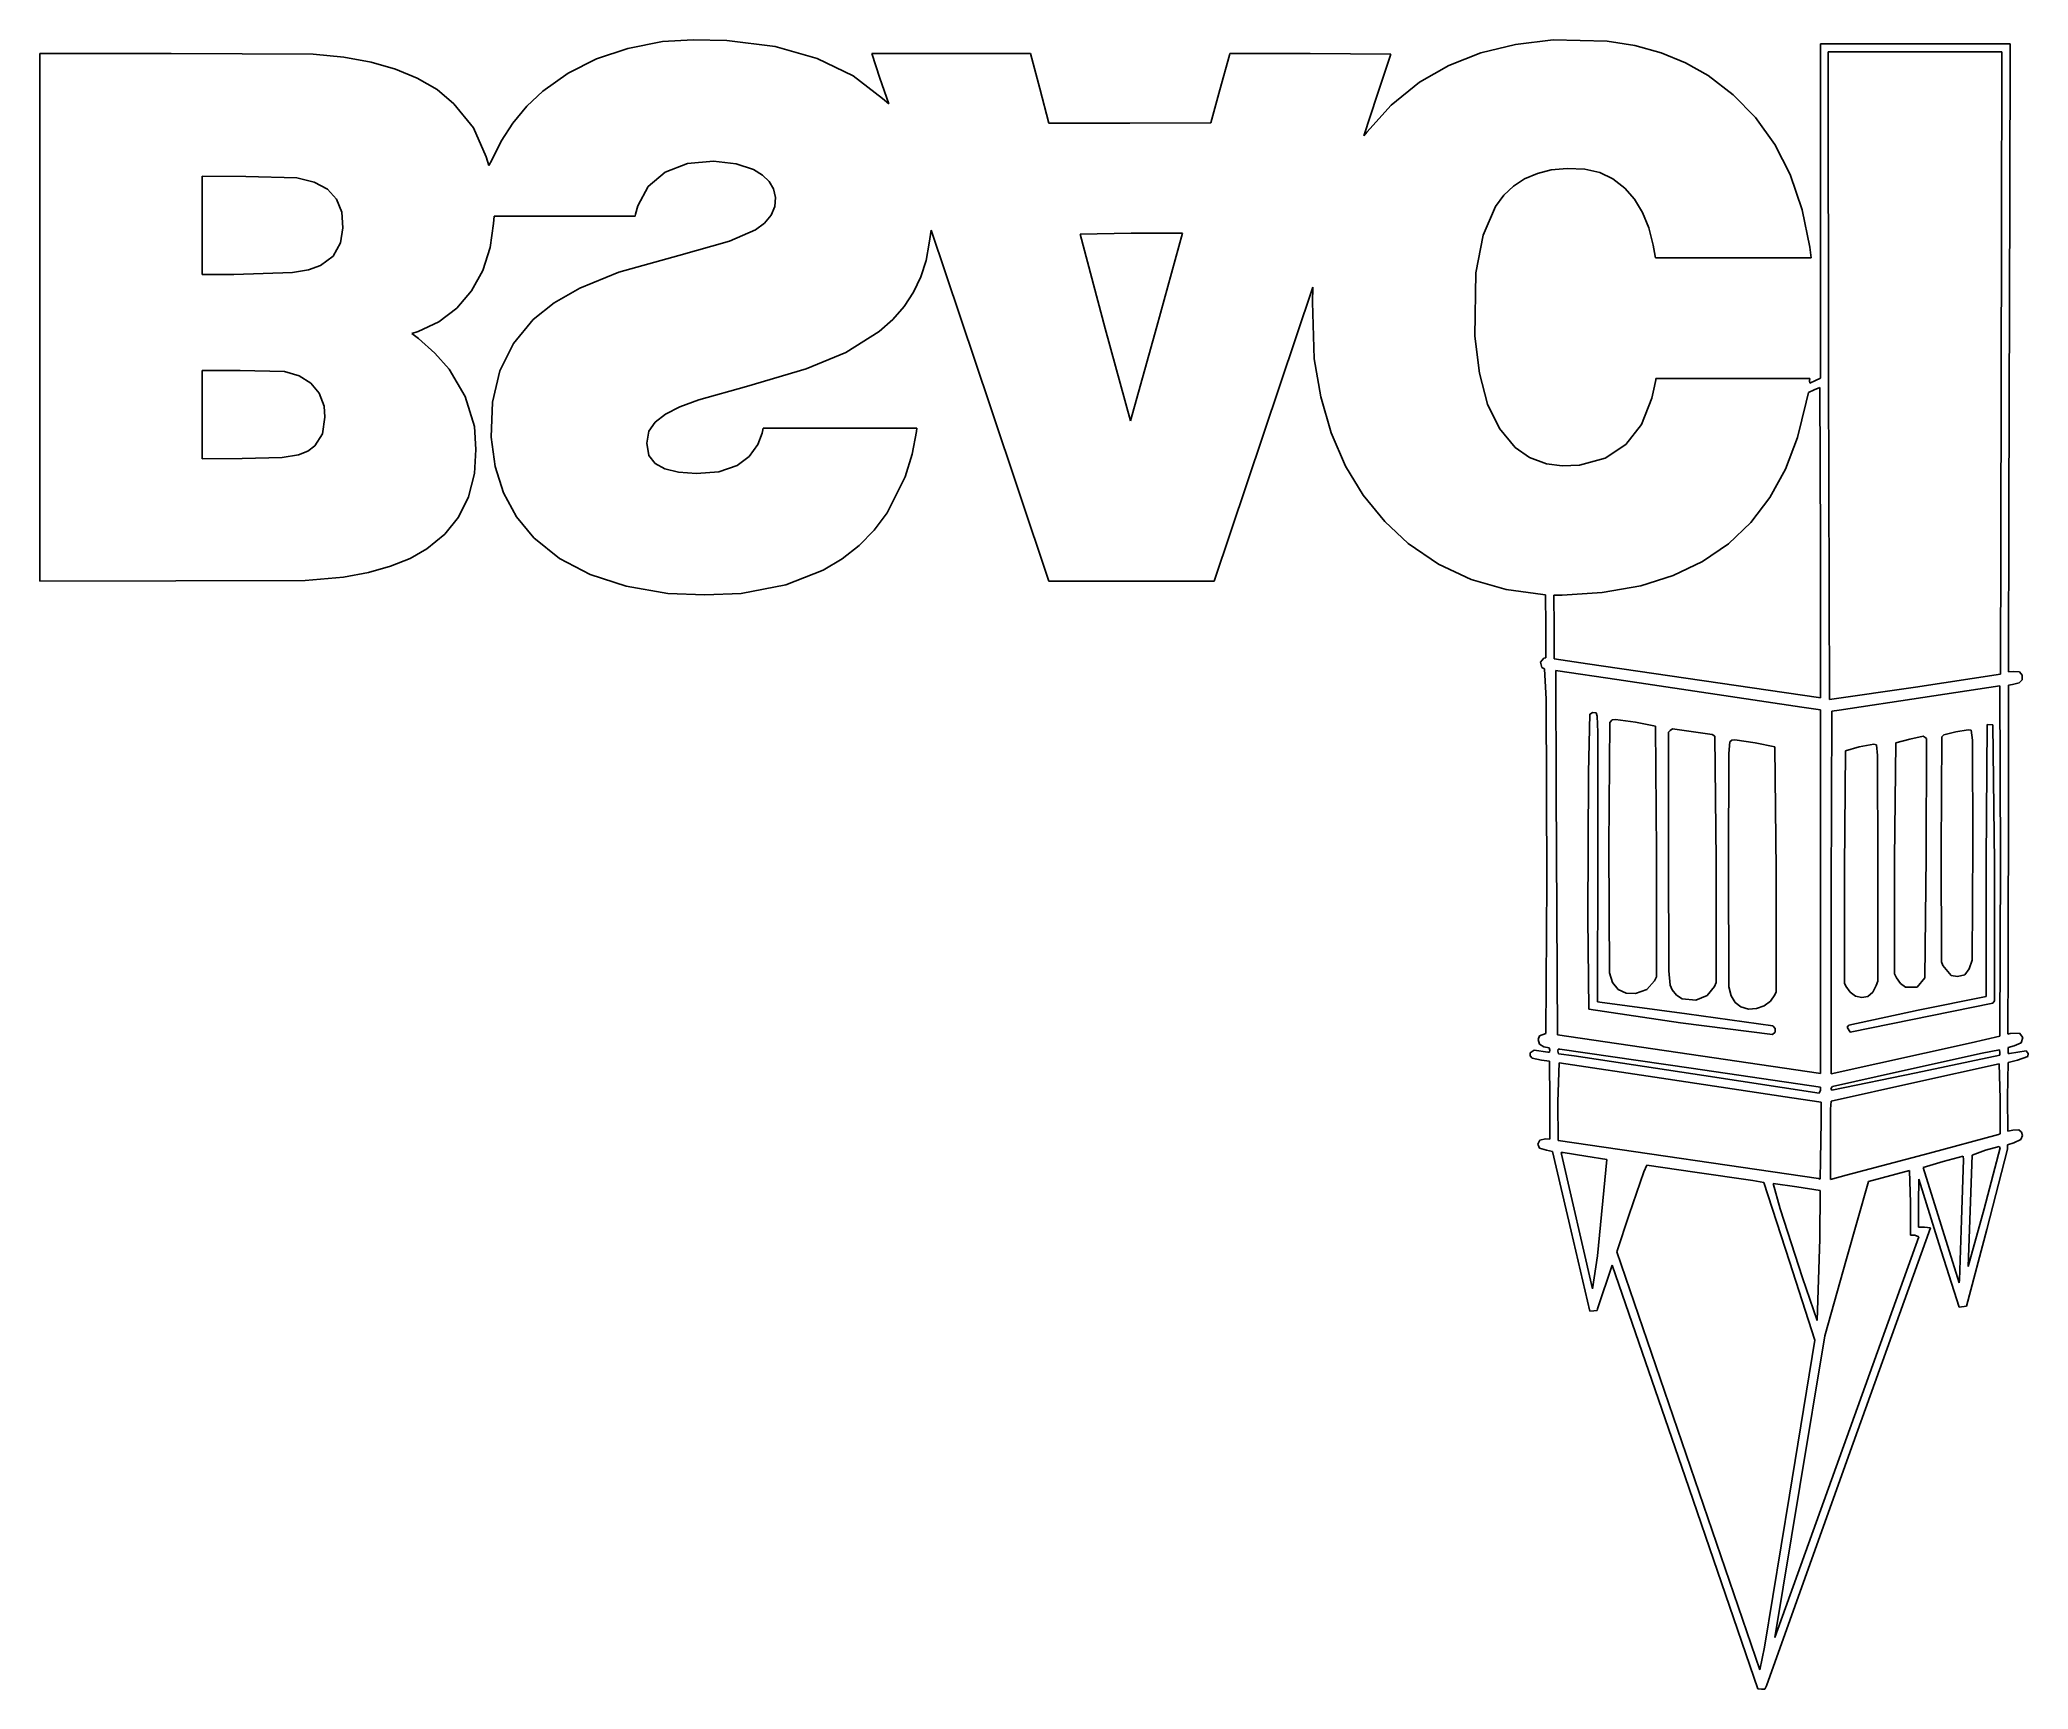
# Model space of a CAD drawing. Extents: x 41 to 179, y 161 to 276.
import ezdxf

# ---------------------------------------------------------------- set-up
doc = ezdxf.new("R2010")
doc.units = 0

msp = doc.modelspace()

# ---------------------------------------------------------------- linework, layer by layer
at = {"layer": 'Layer 1'}
for p, q in [((81.932631, 275.524668), (79.754716, 274.797927)), ((84.341673, 275.99535), (81.932631, 275.524668)), ((86.478052, 276.11595), (84.341673, 275.99535)), ((88.818963, 276.08595), (86.478052, 276.11595)), ((92.165083, 275.647509), (88.818963, 276.08595)), ((95.090709, 274.822897), (92.165083, 275.647509)), ((141.23684, 275.209567), (139.009353, 274.330299)), ((143.659709, 275.80804), (141.23684, 275.209567)), ((146.282, 276.127), (143.659709, 275.80804)), ((146.28248, 276.12706), (146.282, 276.127)), ((150.03266, 276.04036), (146.28248, 276.12706)), ((151.962304, 275.716929), (150.03266, 276.04036)), ((153.772619, 275.210628), (151.962304, 275.716929)), ((155.464679, 274.52109), (153.772619, 275.210628)), ((171.44705, 275.85157), (164.85308, 275.85157)), ((164.85308, 275.85157), (164.85308, 264.22197)), ((165.41314, 252.77999), (165.39734, 275.29839)), ((165.39734, 275.29839), (171.43781, 275.29839)), ((171.43781, 275.29839), (177.47829, 275.29839)), ((178.04102, 275.85157), (171.44705, 275.85157)), ((177.47829, 275.29839), (177.457, 262.9556)), ((178.01602, 265.23747), (178.04102, 275.85157)), ((50.173141, 275.16005), (41.033421, 275.16005)), ((41.033421, 275.16005), (41.033421, 256.81135)), ((60.049641, 275.11345), (50.173141, 275.16005)), ((62.168527, 274.90601), (60.049641, 275.11345)), ((64.067807, 274.563416), (62.168527, 274.90601)), ((65.767154, 274.08116), (64.067807, 274.563416)), ((67.286241, 273.45473), (65.767154, 274.08116)), ((77.786098, 273.80608), (76.004953, 272.54008)), ((79.754716, 274.797927), (77.786098, 273.80608)), ((97.586362, 273.615669), (95.090709, 274.822897)), ((104.40895, 275.16008), (98.89075, 275.16008)), ((98.89075, 275.16008), (99.461222, 273.46598)), ((109.92715, 275.16008), (104.40895, 275.16008)), ((110.56903, 272.73975), (109.92715, 275.16008)), ((123.75503, 275.05635), (123.09298, 272.64773)), ((123.78113, 275.16007), (123.75503, 275.05635)), ((129.38116, 275.16007), (123.78113, 275.16007)), ((134.98119, 275.11987), (129.38116, 275.16007)), ((134.03984, 272.2735), (134.98119, 275.11987)), ((139.009353, 274.330299), (136.97321, 273.16895)), ((157.03956, 273.64795), (155.464679, 274.52109)), ((68.661154, 272.665967), (67.286241, 273.45473)), ((69.838041, 271.68063), (68.661154, 272.665967)), ((76.004953, 272.54008), (74.909322, 271.506222)), ((99.642563, 272.02938), (97.586362, 273.615669)), ((99.461222, 273.46598), (100.065375, 271.67968)), ((111.21092, 270.31943), (110.56903, 272.73975)), ((123.09298, 272.64773), (122.45702, 270.34283)), ((136.97321, 273.16895), (135.007699, 271.58027)), ((158.788057, 272.302939), (157.03956, 273.64795)), ((71.191122, 269.993299), (69.838041, 271.68063)), ((74.909322, 271.506222), (73.933409, 270.333712)), ((100.065375, 271.67968), (99.642563, 272.02938)), ((133.11141, 269.45437), (134.03984, 272.2735)), ((135.007699, 271.58027), (133.3237, 269.70773)), ((160.34826, 270.72356), (158.788057, 272.302939)), ((72.079611, 267.9918), (71.191122, 269.993299)), ((73.933409, 270.333712), (73.110363, 269.067486)), ((116.83397, 270.33113), (111.21092, 270.31943)), ((122.45702, 270.34283), (116.83397, 270.33113)), ((133.3237, 269.70773), (133.11141, 269.45437)), ((161.676924, 268.850056), (160.34826, 270.72356)), ((73.110363, 269.067486), (72.473333, 267.75248)), ((162.74911, 266.76023), (161.676924, 268.850056)), ((72.270995, 267.37104), (72.079611, 267.9918)), ((72.473333, 267.75248), (72.270995, 267.37104)), ((83.347951, 265.910026), (84.528489, 266.909668)), ((84.528489, 266.909668), (86.073187, 267.515601)), ((86.073187, 267.515601), (87.892096, 267.67483)), ((87.892096, 267.67483), (89.454336, 267.499133)), ((89.454336, 267.499133), (90.657716, 267.09572)), ((90.657716, 267.09572), (91.293627, 266.717129)), ((145.1712, 266.83539), (146.13098, 267.078445)), ((146.13098, 267.078445), (147.24541, 267.17273)), ((147.24541, 267.17273), (148.469996, 267.126238)), ((148.469996, 267.126238), (149.517342, 266.89398)), ((149.517342, 266.89398), (150.432242, 266.46076)), ((52.32795, 263.22462), (52.32795, 266.63984)), ((52.32795, 266.63984), (55.35889, 266.61914)), ((55.35889, 266.61914), (58.90301, 266.52304)), ((58.903, 266.52308), (60.123479, 266.226497)), ((58.90301, 266.52304), (58.903, 266.52308)), ((60.123479, 266.226497), (61.043889, 265.734494)), ((61.043889, 265.734494), (61.676335, 265.037806)), ((82.621526, 264.56967), (83.347951, 265.910026)), ((91.293627, 266.717129), (91.751722, 266.278576)), ((91.751722, 266.278576), (92.044776, 265.763848)), ((92.044776, 265.763848), (92.185566, 265.15673)), ((142.836582, 265.315287), (143.510455, 265.954266)), ((143.510455, 265.954266), (144.287572, 266.459205)), ((144.287572, 266.459205), (145.1712, 266.83539)), ((150.432242, 266.46076), (151.25949, 265.81138)), ((151.25949, 265.81138), (151.936547, 265.030903)), ((163.584971, 264.291454), (162.74911, 266.76023)), ((61.676335, 265.037806), (62.03292, 264.12717)), ((62.03292, 264.12717), (62.096667, 263.04101)), ((82.453867, 263.99275), (82.621526, 264.56967)), ((92.141306, 264.528071), (91.886919, 263.926336)), ((92.185566, 265.15673), (92.141306, 264.528071)), ((141.401767, 262.541238), (142.262687, 264.536981)), ((142.262687, 264.536981), (142.836582, 265.315287)), ((151.936547, 265.030903), (152.490405, 264.10279)), ((152.490405, 264.10279), (152.917836, 263.033617)), ((164.11322, 261.69952), (163.584971, 264.291454)), ((164.85308, 264.22197), (164.85308, 252.59237)), ((177.96602, 243.39047), (178.01602, 265.23747)), ((52.32795, 259.80941), (52.32795, 263.22462)), ((62.096667, 263.04101), (61.94521, 261.99181)), ((72.351138, 261.673513), (72.594787, 263.34276)), ((72.594787, 263.34276), (72.624667, 263.86598)), ((72.624667, 263.86598), (77.526197, 263.86598)), ((77.526197, 263.86598), (82.427727, 263.86598)), ((82.427727, 263.86598), (82.453867, 263.99275)), ((90.813096, 262.91057), (89.002194, 262.109056)), ((91.438738, 263.378258), (90.813096, 262.91057)), ((91.886919, 263.926336), (91.438738, 263.378258)), ((102.88033, 261.97614), (103.00835, 262.89128)), ((103.00835, 262.89128), (107.11687, 250.67058)), ((152.917836, 263.033617), (153.21561, 261.82996)), ((177.457, 262.9556), (177.4079, 241.3008)), ((61.94521, 261.99181), (61.432375, 261.07206)), ((71.837992, 260.07925), (72.351138, 261.673513)), ((89.002194, 262.109056), (85.471946, 261.12281)), ((102.664235, 260.765722), (102.88033, 261.97614)), ((113.37402, 262.60985), (116.92279, 262.66745)), ((115.11806, 256.04225), (113.37402, 262.60985)), ((116.92279, 262.66745), (120.4916, 262.66745)), ((120.4916, 262.66745), (118.7019, 256.17918)), ((140.90156, 259.92474), (141.401767, 262.541238)), ((153.21561, 261.82996), (153.35643, 261.06567)), ((164.18962, 261.13482), (164.11322, 261.69952)), ((59.719997, 260.122182), (58.597469, 259.932172)), ((60.55644, 260.43119), (59.719997, 260.122182)), ((61.432375, 261.07206), (60.55644, 260.43119)), ((71.05667, 258.65264), (71.837992, 260.07925)), ((85.471946, 261.12281), (81.309841, 259.950558)), ((102.303053, 259.629616), (102.664235, 260.765722)), ((153.35643, 261.06567), (153.37653, 260.96195)), ((153.37653, 260.96195), (158.79623, 260.96195)), ((158.79623, 260.96195), (164.21592, 260.96195)), ((164.21592, 260.96195), (164.18962, 261.13482)), ((54.52913, 259.80964), (52.32795, 259.80941)), ((58.597469, 259.932172), (54.52913, 259.80964)), ((70.030432, 257.453501), (71.05667, 258.65264)), ((78.580296, 258.84066), (76.79295, 257.826106)), ((81.309841, 259.950558), (78.580296, 258.84066)), ((101.796821, 258.567871), (102.303053, 259.629616)), ((126.12796, 248.69916), (129.57021, 258.92046)), ((129.57021, 258.92046), (129.53181, 257.87317)), ((140.83106, 255.49934), (140.90156, 259.92474)), ((68.786154, 256.507227), (70.030432, 257.453501)), ((76.79295, 257.826106), (75.352966, 256.66567)), ((100.34936, 256.667665), (101.145578, 257.580538)), ((101.145578, 257.580538), (101.796821, 258.567871)), ((129.53181, 257.87317), (129.65991, 253.93206)), ((41.033421, 256.81135), (41.033421, 238.46265)), ((66.908048, 255.68786), (67.350712, 255.83921)), ((67.350712, 255.83921), (68.786154, 256.507227)), ((75.352966, 256.66567), (73.97239, 255.009227)), ((97.09124, 254.37631), (99.408206, 255.829303)), ((99.408206, 255.829303), (100.34936, 256.667665)), ((116.87713, 249.61158), (115.11806, 256.04225)), ((118.7019, 256.17918), (116.87713, 249.61158)), ((67.373761, 255.34213), (66.908048, 255.68786)), ((68.494915, 254.337591), (67.373761, 255.34213)), ((73.97239, 255.009227), (73.024187, 253.0904)), ((141.144694, 252.925874), (140.83106, 255.49934)), ((52.327061, 250.0536), (52.327061, 253.12446)), ((52.327061, 253.12446), (54.969571, 253.12446)), ((54.969571, 253.12446), (58.046611, 253.04996)), ((58.0466, 253.05), (59.075371, 252.749462)), ((58.046611, 253.04996), (58.0466, 253.05)), ((69.506501, 253.20511), (68.494915, 254.337591)), ((70.614596, 251.301059), (69.506501, 253.20511)), ((73.024187, 253.0904), (72.509547, 250.912516)), ((90.17391, 252.01864), (94.33126, 253.22971)), ((94.33126, 253.22971), (97.09124, 254.37631)), ((129.65991, 253.93206), (130.10871, 251.286054)), ((59.075371, 252.749462), (59.886111, 252.242736)), ((59.886111, 252.242736), (60.468335, 251.538935)), ((86.85485, 251.08888), (90.17391, 252.01864)), ((141.711786, 250.788935), (141.144694, 252.925874)), ((153.32886, 252.04203), (153.14248, 251.19549)), ((153.40106, 252.46843), (153.32886, 252.04203)), ((153.42256, 252.57215), (153.40106, 252.46843)), ((158.77115, 252.57215), (153.42256, 252.57215)), ((164.11972, 252.57215), (158.77115, 252.57215)), ((164.02242, 251.59418), (164.42089, 251.78405)), ((164.08942, 252.41081), (164.11972, 252.57215)), ((164.10962, 252.24947), (164.08942, 252.41081)), ((164.50658, 252.42092), (164.10962, 252.24947)), ((164.42089, 251.78405), (164.81734, 251.94037)), ((164.85308, 252.59237), (164.50658, 252.42092)), ((164.81734, 251.94037), (164.85194, 241.13277)), ((165.49124, 230.23769), (165.41314, 252.77999)), ((60.468335, 251.538935), (60.81156, 250.64717)), ((60.81156, 250.64717), (60.85836, 249.87804)), ((71.257031, 249.22987), (70.614596, 251.301059)), ((72.509547, 250.912516), (72.429656, 248.4789)), ((84.545132, 250.086849), (85.541381, 250.602138)), ((85.541381, 250.602138), (86.85485, 251.08888)), ((107.11687, 250.67058), (111.21214, 238.46618)), ((130.10871, 251.286054), (130.841331, 248.779273)), ((142.537, 249.075618), (141.711786, 250.788935)), ((153.14248, 251.19549), (152.420869, 249.372437)), ((163.272696, 248.462715), (163.86438, 250.91193)), ((163.86438, 250.91193), (164.02242, 251.59418)), ((52.327061, 246.98274), (52.327061, 250.0536)), ((60.85836, 249.87804), (60.693515, 248.703976)), ((71.348809, 247.618701), (71.257031, 249.22987)), ((83.236155, 248.0549), (83.38938, 248.89797)), ((83.38938, 248.89797), (83.837375, 249.524847)), ((83.837375, 249.524847), (84.545132, 250.086849)), ((91.345126, 249.11479), (91.263646, 248.75753)), ((96.687436, 249.11479), (91.345126, 249.11479)), ((102.029746, 249.11479), (96.687436, 249.11479)), ((101.998946, 248.87278), (102.029746, 249.11479)), ((143.625, 247.77302), (142.537, 249.075618)), ((152.420869, 249.372437), (151.323447, 247.9713)), ((60.169871, 247.87159), (59.680844, 247.498735)), ((60.693515, 248.703976), (60.169871, 247.87159)), ((71.258531, 245.96302), (71.348809, 247.618701)), ((72.429656, 248.4789), (72.700704, 246.44759)), ((83.38642, 247.21747), (83.236155, 248.0549)), ((90.972011, 247.96234), (90.364168, 247.13071)), ((91.263646, 248.75753), (90.972011, 247.96234)), ((101.687755, 247.306893), (101.998946, 248.87278)), ((122.69606, 238.46756), (126.12796, 248.69916)), ((130.841331, 248.779273), (131.834632, 246.47621)), ((144.618522, 247.071418), (143.625, 247.77302)), ((151.323447, 247.9713), (149.876447, 247.016368)), ((162.432336, 246.249474), (163.272696, 248.462715)), ((55.104461, 247.00724), (52.327061, 246.98274)), ((57.896261, 247.06422), (55.104461, 247.00724)), ((59.031671, 247.24984), (57.896261, 247.06422)), ((59.680844, 247.498735), (59.031671, 247.24984)), ((72.700704, 246.44759), (73.285369, 244.606236)), ((83.820679, 246.661083), (83.38642, 247.21747)), ((84.504315, 246.27091), (83.820679, 246.661083)), ((85.455776, 246.040059), (84.504315, 246.27091)), ((89.52854, 246.52167), (88.260369, 246.081575)), ((90.364168, 247.13071), (89.52854, 246.52167)), ((101.214046, 245.71861), (101.687755, 247.306893)), ((131.834632, 246.47621), (133.06547, 244.44136)), ((145.81465, 246.61763), (144.618522, 247.071418)), ((146.892271, 246.499743), (145.81465, 246.61763)), ((148.1061, 246.53193), (146.892271, 246.499743)), ((149.876447, 247.016368), (148.1061, 246.53193)), ((161.346848, 244.27615), (162.432336, 246.249474)), ((70.838255, 244.330983), (71.258531, 245.96302)), ((86.69351, 245.96164), (85.455776, 246.040059)), ((88.260369, 246.081575), (86.69351, 245.96164)), ((99.959046, 243.21425), (101.214046, 245.71861)), ((70.158399, 242.928656), (70.838255, 244.330983)), ((73.285369, 244.606236), (74.184558, 242.952707)), ((133.06547, 244.44136), (134.573982, 242.613186)), ((160.01978, 242.546684), (161.346848, 244.27615)), ((177.94102, 232.15747), (177.96602, 243.39047)), ((69.203806, 241.731944), (70.158399, 242.928656)), ((74.184558, 242.952707), (75.399176, 241.48487)), ((98.011699, 240.953544), (99.059822, 242.022008)), ((99.059822, 242.022008), (99.959046, 243.21425)), ((134.573982, 242.613186), (136.19429, 241.08379)), ((158.454681, 241.065017), (160.01978, 242.546684)), ((66.782896, 240.047823), (67.959321, 240.71675)), ((67.959321, 240.71675), (69.203806, 241.731944)), ((75.399176, 241.48487), (77.173016, 240.043003)), ((96.826554, 240.019507), (98.011699, 240.953544)), ((136.19429, 241.08379), (138.297275, 239.65957)), ((156.655099, 239.835091), (158.454681, 241.065017)), ((164.85194, 241.13277), (164.852, 241.133)), ((164.852, 241.133), (164.852, 230.3451)), ((177.4079, 241.3008), (177.3801, 231.98877)), ((63.888753, 239.066624), (65.430156, 239.499176)), ((65.430156, 239.499176), (66.782896, 240.047823)), ((77.173016, 240.043003), (79.30559, 238.91975)), ((92.921017, 238.207458), (95.516266, 239.23055)), ((95.516266, 239.23055), (96.826554, 240.019507)), ((138.297275, 239.65957), (140.570412, 238.588734)), ((154.624582, 238.860849), (156.655099, 239.835091)), ((41.033421, 238.46265), (50.495041, 238.47885)), ((50.495041, 238.47885), (59.485305, 238.522179)), ((59.485305, 238.522179), (62.146341, 238.74598)), ((62.146341, 238.74598), (63.888753, 239.066624)), ((79.30559, 238.91975), (81.812996, 238.108399)), ((81.812996, 238.108399), (84.711336, 237.60224)), ((89.800656, 237.6027), (92.921017, 238.207458)), ((111.21214, 238.46618), (116.9541, 238.46687)), ((116.9541, 238.46687), (122.69606, 238.46756)), ((140.570412, 238.588734), (142.997086, 237.877581)), ((142.997086, 237.877581), (145.56068, 237.53241)), ((149.68345, 237.67064), (152.36668, 238.14623)), ((152.36668, 238.14623), (154.624582, 238.860849)), ((84.711336, 237.60224), (87.27342, 237.516535)), ((87.27342, 237.516535), (89.800656, 237.6027)), ((145.56068, 237.53241), (145.74507, 237.52121)), ((145.74507, 237.52121), (145.75707, 235.32588)), ((146.33163, 235.27592), (146.31963, 237.49763)), ((146.31963, 237.49763), (146.90782, 237.49763)), ((146.90782, 237.49763), (149.68345, 237.67064)), ((145.75707, 235.32588), (145.76907, 233.13055)), ((146.34363, 233.05422), (146.33163, 235.27592)), ((145.63232, 233.10325), (145.383624, 232.829993)), ((145.383624, 232.829993), (145.48268, 232.46072)), ((145.48268, 232.46072), (145.65903, 232.36232)), ((145.76907, 233.13055), (145.63232, 233.10325)), ((145.65903, 232.36232), (145.78521, 230.24789)), ((148.64853, 232.71903), (146.34363, 233.05422)), ((164.72523, 230.3707), (148.64853, 232.71903)), ((146.48581, 223.86698), (146.46651, 232.24812)), ((146.46651, 232.24812), (146.58948, 232.22352)), ((146.58948, 232.22352), (150.69991, 231.61877)), ((150.6999, 231.61878), (163.5728, 229.70187)), ((150.69991, 231.61877), (150.6999, 231.61878)), ((171.4668, 231.10128), (165.49124, 230.23769)), ((177.3801, 231.98877), (171.4668, 231.10128)), ((171.97401, 230.37409), (177.34049, 231.17794)), ((177.34049, 231.17794), (177.37659, 219.00614)), ((178.28048, 232.18317), (177.94102, 232.15747)), ((177.94494, 224.04574), (177.94496, 231.22223)), ((177.94496, 231.22223), (178.21002, 231.27363)), ((178.21002, 231.27363), (178.68372, 231.404568)), ((178.702635, 232.157271), (178.28048, 232.18317)), ((178.68372, 231.404568), (178.88055, 231.60638)), ((178.89595, 231.93599), (178.702635, 232.157271)), ((178.88055, 231.60638), (178.89595, 231.93599)), ((145.78521, 230.24789), (145.83021, 217.57129)), ((163.5728, 229.70187), (164.85202, 229.50663)), ((164.852, 230.3451), (164.72523, 230.3707)), ((166.16072, 229.49748), (171.97401, 230.37409)), ((148.81323, 229.21684), (148.71773, 225.16786)), ((148.81332, 229.2168), (148.81323, 229.21684)), ((149.02418, 229.335163), (148.81332, 229.2168)), ((149.25253, 229.303), (149.02418, 229.335163)), ((149.342668, 229.085448), (149.25253, 229.303)), ((149.385824, 227.954238), (149.342668, 229.085448)), ((150.20594, 228.64592), (150.14764, 220.00346)), ((150.37537, 228.81589), (150.20594, 228.64592)), ((150.60492, 228.84941), (150.37534, 228.81591)), ((150.37534, 228.81591), (150.37537, 228.81589)), ((152.00551, 228.64897), (150.60492, 228.84941)), ((153.37693, 228.39025), (152.00551, 228.64897)), ((153.46573, 219.62246), (153.37693, 228.39025)), ((154.56258, 228.18585), (154.40869, 228.0727)), ((157.32766, 227.79192), (154.56258, 228.18585)), ((164.85202, 229.50663), (164.85202, 216.86193)), ((165.61449, 216.81458), (165.64869, 229.42048)), ((165.64869, 229.42048), (166.16072, 229.49748)), ((176.4429, 228.48919), (176.3708, 219.00452)), ((176.44265, 228.48917), (176.4429, 228.48919)), ((176.85479, 228.46847), (176.44265, 228.48917)), ((176.96166, 218.8902), (176.85479, 228.46847)), ((149.37838, 219.1381), (149.385824, 227.954238)), ((154.4087, 228.0727), (154.29555, 227.95955)), ((154.29555, 227.95955), (154.29555, 219.36987)), ((154.40869, 228.0727), (154.4087, 228.0727)), ((157.52358, 227.6776), (157.32766, 227.79192)), ((157.61458, 219.06997), (157.52358, 227.6776)), ((158.557773, 227.294129), (158.4893, 226.475435)), ((158.69632, 227.40255), (158.557773, 227.294129)), ((158.69637, 227.40257), (158.69632, 227.40255)), ((158.90541, 227.41907), (158.69637, 227.40257)), ((160.31067, 227.21586), (158.90541, 227.41907)), ((161.69361, 226.93937), (160.31067, 227.21586)), ((161.78651, 218.37722), (161.69361, 226.93937)), ((167.55062, 226.94143), (166.59358, 226.66357)), ((168.57325, 227.12114), (167.55055, 226.94144)), ((167.55055, 226.94144), (167.55062, 226.94143)), ((168.751053, 227.087974), (168.57325, 227.12114)), ((168.835234, 226.330313), (168.751053, 227.087974)), ((170.09562, 227.22952), (170.01502, 219.15502)), ((171.0752, 227.48558), (170.09562, 227.22952)), ((172.00358, 227.67368), (171.0752, 227.48511)), ((171.0752, 227.48511), (171.0752, 227.48558)), ((172.13146, 227.59768), (172.00358, 227.67368)), ((172.22986, 227.51698), (172.13146, 227.59768)), ((172.21726, 219.31153), (172.22986, 227.51698)), ((173.29308, 227.64479), (173.25268, 219.74992)), ((173.444635, 227.7884), (173.29308, 227.64479)), ((174.27689, 227.9807), (173.444635, 227.7884)), ((174.27695, 227.98069), (174.27689, 227.9807)), ((175.1408, 228.13468), (174.27695, 227.98069)), ((175.333536, 228.111706), (175.1408, 228.13468)), ((175.425415, 227.401766), (175.333536, 228.111706)), ((175.45422, 220.16606), (175.425415, 227.401766)), ((158.4893, 226.475435), (158.45418, 218.90155)), ((166.59358, 226.66357), (166.52248, 218.53411)), ((168.85166, 218.77729), (168.835234, 226.330313)), ((148.71773, 225.16786), (148.68803, 215.02096)), ((177.91424, 211.91794), (177.94494, 224.04574)), ((146.56391, 206.90648), (146.48581, 223.86698)), ((150.14764, 220.00346), (150.18904, 211.22179)), ((175.40682, 212.09764), (175.45422, 220.16606)), ((149.34788, 209.2077), (149.37838, 219.1381)), ((153.46573, 210.93506), (153.46573, 219.62246)), ((154.29555, 219.36987), (154.322401, 211.36362)), ((157.61454, 210.55337), (157.61458, 219.06997)), ((158.45418, 218.90155), (158.48688, 210.24902)), ((166.52248, 218.53411), (166.53448, 210.50727)), ((168.83936, 210.64557), (168.85166, 218.77729)), ((170.01502, 219.15502), (170.01505, 211.15264)), ((172.11244, 210.88216), (172.21726, 219.31153)), ((173.25268, 219.74992), (173.26488, 211.9824)), ((176.3708, 219.00452), (176.3881, 209.58531)), ((176.95966, 209.27406), (176.96166, 218.8902)), ((177.37672, 219.00622), (177.33332, 206.81592)), ((177.37659, 219.00614), (177.37672, 219.00622)), ((145.83021, 217.57129), (145.76501, 207.00539)), ((161.78651, 209.90799), (161.78651, 218.37722)), ((164.85202, 216.86193), (164.85202, 204.21723)), ((165.59639, 204.19308), (165.61449, 216.81458)), ((148.68803, 215.02096), (148.74573, 208.69549)), ((173.26488, 211.9824), (173.36779, 211.72835)), ((173.36779, 211.72835), (173.95307, 211.04781)), ((175.210504, 211.491826), (175.40682, 212.09764)), ((177.88354, 206.96663), (177.91424, 211.91794)), ((150.18904, 211.22179), (150.408933, 210.542088)), ((150.408933, 210.542088), (150.798767, 210.065739)), ((152.791435, 210.074328), (153.32056, 210.66269)), ((153.32056, 210.66269), (153.46573, 210.93506)), ((154.322401, 211.36362), (154.397648, 210.373127)), ((154.397648, 210.373127), (154.55116, 210.03864)), ((156.977876, 209.647096), (157.48, 210.26897)), ((157.48, 210.26897), (157.61454, 210.55337)), ((158.48688, 210.24902), (158.64343, 209.628601)), ((166.53448, 210.50727), (166.63298, 210.29418)), ((166.63298, 210.29418), (166.921814, 209.875134)), ((168.489559, 209.873596), (168.73289, 210.3315)), ((168.73289, 210.3315), (168.83936, 210.64557)), ((170.01505, 211.15264), (170.1477, 210.87605)), ((170.1477, 210.87605), (170.418181, 210.475534)), ((170.418181, 210.475534), (170.76259, 210.23302)), ((170.76259, 210.23302), (171.57997, 210.22902)), ((171.57997, 210.22902), (172.11244, 210.88216)), ((173.95307, 211.04781), (174.39745, 210.97021)), ((174.39745, 210.97021), (174.8892, 211.09314)), ((174.8892, 211.09314), (175.210504, 211.491826)), ((149.52838, 209.1794), (149.34788, 209.2077)), ((155.56331, 208.36365), (149.52838, 209.1794)), ((150.798767, 210.065739), (151.337879, 209.809047)), ((151.337879, 209.809047), (152.0056, 209.78832)), ((152.0056, 209.78832), (152.791435, 210.074328)), ((154.55116, 210.03864), (154.853138, 209.668613)), ((154.853138, 209.668613), (155.243419, 209.4205)), ((155.243419, 209.4205), (156.20375, 209.3267)), ((156.20375, 209.3267), (156.977876, 209.647096)), ((158.64343, 209.628601), (158.927146, 209.159688)), ((158.927146, 209.159688), (159.331846, 208.849275)), ((159.331846, 208.849275), (159.85135, 208.70436)), ((160.417251, 208.733528), (160.941781, 208.923798)), ((160.941781, 208.923798), (161.379771, 209.250893)), ((161.379771, 209.250893), (161.68605, 209.69054)), ((161.68605, 209.69054), (161.78651, 209.90799)), ((166.91512, 207.09958), (176.8397, 209.1025)), ((166.921814, 209.875134), (167.28972, 209.59609)), ((167.28972, 209.59609), (167.741863, 209.506041)), ((167.741863, 209.506041), (168.15136, 209.57509)), ((168.15136, 209.57509), (168.489559, 209.873596)), ((176.3881, 209.58531), (171.6457, 208.62382)), ((176.8397, 209.1025), (176.95966, 209.27406)), ((148.74573, 208.69549), (155.12545, 207.7364)), ((155.12545, 207.7364), (161.53291, 206.92164)), ((161.54059, 207.52804), (155.56331, 208.36365)), ((159.85135, 208.70436), (160.417251, 208.733528)), ((161.720234, 207.346509), (161.54059, 207.52804)), ((166.82381, 207.59207), (166.71627, 207.43341)), ((166.71627, 207.43341), (166.91512, 207.09958)), ((171.6457, 208.62382), (166.82381, 207.59207)), ((145.31453, 206.82895), (145.22903, 206.57755)), ((145.22903, 206.57755), (145.319936, 206.256393)), ((145.76501, 207.00539), (145.31453, 206.82895)), ((145.319936, 206.256393), (145.62109, 206.0809)), ((145.62109, 206.0809), (145.997537, 206.001086)), ((158.26001, 205.18504), (146.56391, 206.90648)), ((161.53291, 206.92164), (161.70994, 207.08898)), ((161.70994, 207.08898), (161.720234, 207.346509)), ((175.33802, 206.35746), (165.59639, 204.19308)), ((177.33332, 206.81592), (175.33802, 206.35746)), ((178.04101, 207.00173), (177.88354, 206.96663)), ((177.9076, 205.80725), (177.9219, 206.02762)), ((177.9219, 206.02762), (178.32794, 206.15395)), ((178.69452, 207.03273), (178.04101, 207.00173)), ((178.32794, 206.15395), (178.82088, 206.35894)), ((178.936537, 206.71613), (178.69452, 207.03273)), ((178.82088, 206.35894), (178.936537, 206.71613)), ((144.66793, 205.66262), (144.66256, 205.438271)), ((144.66256, 205.438271), (144.81067, 205.27489)), ((144.940791, 205.833703), (144.66793, 205.66262)), ((144.81067, 205.27489), (145.46849, 205.14869)), ((145.8949, 205.71212), (144.940791, 205.833703)), ((145.46849, 205.14869), (146.02167, 205.06829)), ((146.024117, 205.711775), (145.8949, 205.71212)), ((145.997537, 206.001086), (146.04472, 205.84619)), ((146.02167, 205.06829), (146.03357, 202.36173)), ((146.04472, 205.84619), (146.024117, 205.711775)), ((146.59719, 205.76522), (146.617418, 205.90686)), ((146.63759, 205.59784), (146.59719, 205.76522)), ((146.59726, 202.25579), (146.69036, 204.95252)), ((146.617418, 205.90686), (146.74701, 205.90981)), ((147.73241, 205.43726), (146.63759, 205.59784)), ((146.69036, 204.95252), (153.80098, 203.89122)), ((146.74701, 205.90981), (155.87442, 204.57993)), ((156.73873, 204.07758), (147.73241, 205.43726)), ((164.72525, 204.24053), (158.26001, 205.18504)), ((170.36074, 204.35452), (176.09994, 205.64043)), ((171.41354, 203.59907), (177.28693, 204.90133)), ((177.32152, 205.48986), (171.51317, 204.27743)), ((176.09994, 205.64043), (177.31316, 205.87308)), ((177.28693, 204.90133), (177.34453, 202.46216)), ((177.31316, 205.87308), (177.33626, 205.66517)), ((177.33622, 205.66517), (177.32152, 205.48986)), ((177.33626, 205.66517), (177.33622, 205.66517)), ((177.86006, 202.5763), (177.90736, 204.97683)), ((177.90736, 204.97683), (178.56728, 205.14894)), ((177.910932, 205.619644), (177.9076, 205.80725)), ((178.0137, 205.6171), (177.910932, 205.619644)), ((179.17468, 205.78733), (178.0137, 205.6171)), ((178.56728, 205.14894), (179.26808, 205.39871)), ((179.306805, 205.620875), (179.17468, 205.78733)), ((179.26808, 205.39871), (179.306805, 205.620875)), ((153.80098, 203.89122), (153.80092, 203.89117)), ((153.80092, 203.89117), (162.85833, 202.52211)), ((155.87442, 204.57993), (164.85201, 203.27281)), ((155.87442, 204.57993), (155.87442, 204.57993)), ((164.77131, 202.85954), (156.73873, 204.07758)), ((164.85202, 204.21723), (164.72525, 204.24053)), ((164.85201, 203.27281), (164.85201, 203.0567)), ((165.5896, 203.1727), (165.69332, 203.30841)), ((165.59778, 202.3018), (171.41354, 203.59907)), ((171.51317, 204.27743), (165.6472, 203.06373)), ((165.69332, 203.30841), (170.36074, 204.35452)), ((146.03357, 202.36173), (146.04547, 199.65518)), ((146.61546, 199.55905), (146.59726, 202.25579)), ((162.85833, 202.52211), (164.89817, 202.21434)), ((164.85201, 203.0567), (164.77131, 202.85954)), ((164.89817, 202.21434), (164.89817, 200.87112)), ((165.56798, 201.74863), (165.59778, 202.3018)), ((165.6472, 203.06373), (165.5896, 203.1727)), ((177.34453, 202.46216), (177.34462, 202.46219)), ((177.34462, 202.46219), (177.34462, 200.01801)), ((177.89816, 200.20479), (177.86006, 202.5763)), ((164.89817, 200.87112), (164.86767, 198.20459)), ((165.55238, 199.02468), (165.56798, 201.74863)), ((145.33439, 199.59098), (145.212864, 199.310436)), ((145.212864, 199.310436), (145.31939, 199.03605)), ((145.74964, 199.68278), (145.33439, 199.59098)), ((146.04547, 199.65518), (145.74964, 199.68278)), ((164.71786, 196.90637), (146.61546, 199.55905)), ((177.2409, 199.97331), (172.43518, 198.68002)), ((176.32997, 198.89477), (177.2865, 199.14023)), ((177.34462, 200.01801), (177.2409, 199.97331)), ((177.2865, 199.14023), (177.3456, 199.04043)), ((177.86174, 198.95915), (177.87574, 199.2562)), ((177.87574, 199.2562), (178.31358, 199.40538)), ((178.23278, 200.27689), (177.89816, 200.20479)), ((178.64462, 200.29359), (178.23278, 200.27689)), ((178.31358, 199.40538), (178.791945, 199.627006)), ((178.843784, 200.138293), (178.64462, 200.29359)), ((178.791945, 199.627006), (178.91295, 199.90003)), ((178.91295, 199.90003), (178.843784, 200.138293)), ((145.31939, 199.03605), (145.81106, 198.87685)), ((145.81106, 198.87685), (146.21548, 198.80485)), ((146.21548, 198.80485), (147.51463, 193.24932)), ((146.84037, 198.60892), (146.837864, 198.720428)), ((146.837864, 198.720428), (146.97002, 198.71354)), ((149.01451, 189.24319), (146.84037, 198.60892)), ((146.97002, 198.71354), (148.55212, 198.47657)), ((148.55212, 198.47657), (150.00072, 198.24483)), ((148.55212, 198.47657), (148.55212, 198.47657)), ((150.00072, 198.24483), (149.3609, 191.53795)), ((152.57573, 197.38084), (152.77577, 197.85335)), ((152.77577, 197.85335), (156.12533, 197.36762)), ((164.86767, 198.20459), (164.83717, 196.88127)), ((165.56658, 196.85391), (165.55238, 199.02468)), ((172.43518, 198.68002), (166.64988, 197.14265)), ((171.99681, 197.69087), (173.39127, 198.10975)), ((173.39127, 198.10975), (174.78574, 198.47955)), ((174.79924, 198.24673), (174.67242, 194.02684)), ((174.78574, 198.47955), (174.79924, 198.24673)), ((175.13819, 190.79121), (175.39856, 198.5414)), ((175.39856, 198.5414), (176.32997, 198.89477)), ((177.34562, 199.0404), (176.249401, 194.798351)), ((176.43804, 193.36004), (177.86174, 198.95915)), ((177.3456, 199.04043), (177.34562, 199.0404)), ((151.55749, 194.40229), (152.57573, 197.38084)), ((156.12532, 197.36765), (160.16104, 196.7762)), ((156.12533, 197.36762), (156.12532, 197.36765)), ((160.16104, 196.7762), (160.91604, 196.64139)), ((160.91604, 196.64139), (162.71063, 191.14039)), ((162.06842, 194.79938), (161.55918, 196.56263)), ((161.55918, 196.56263), (163.22402, 196.3278)), ((164.83717, 196.88127), (164.71786, 196.90637)), ((166.64988, 197.14265), (165.56658, 196.85391)), ((166.67292, 191.33046), (168.20933, 196.70928)), ((168.20933, 196.70928), (171.04033, 197.47912)), ((171.04033, 197.47912), (171.12103, 195.22574)), ((171.67922, 195.21468), (171.70192, 196.86268)), ((171.70192, 196.86268), (173.10139, 192.3979)), ((174.50835, 189.65642), (171.99681, 197.69087)), ((163.22402, 196.3278), (163.22403, 196.3278)), ((163.22403, 196.3278), (164.83977, 196.08235)), ((164.83977, 196.08235), (164.80657, 192.71001)), ((171.12102, 195.22579), (171.12102, 192.96699)), ((171.12103, 195.22574), (171.12102, 195.22579)), ((171.67522, 193.52057), (171.67922, 195.21468)), ((150.69957, 191.81159), (151.55749, 194.40229)), ((163.61507, 190.00319), (162.06842, 194.79938)), ((174.67242, 194.02684), (174.53215, 189.83617)), ((174.67242, 194.02684), (174.67242, 194.02684)), ((176.249401, 194.798351), (175.13819, 190.79121)), ((147.51463, 193.24932), (148.81512, 187.69784)), ((171.70534, 192.86869), (161.68804, 164.99909)), ((164.80657, 192.71001), (164.62295, 187.02987)), ((166.81735, 177.60797), (172.50498, 193.48047)), ((171.12102, 192.96699), (171.42603, 192.96699)), ((171.42603, 192.96699), (171.70534, 192.86869)), ((172.0901, 193.52057), (171.67522, 193.52057)), ((172.50498, 193.48047), (172.0901, 193.52057)), ((173.10139, 192.3979), (174.49618, 187.96561)), ((175.0173, 188.04461), (176.43804, 193.36004)), ((149.3609, 191.53795), (149.01451, 189.24319)), ((149.36338, 187.84342), (150.37934, 190.89315)), ((150.37934, 190.89315), (155.45894, 176.15335)), ((160.63923, 162.75039), (150.69957, 191.81159)), ((162.71063, 191.14039), (164.47613, 185.66849)), ((165.16706, 185.98309), (166.67292, 191.33046)), ((164.62295, 187.02987), (163.61507, 190.00319)), ((174.53215, 189.83617), (174.50835, 189.65642)), ((148.81512, 187.69784), (149.09871, 187.70284)), ((149.09871, 187.70284), (149.325605, 187.735938)), ((149.325605, 187.735938), (149.36338, 187.84342)), ((174.49618, 187.96561), (175.0173, 188.04461)), ((164.47613, 185.66849), (162.70632, 174.87749)), ((163.42213, 175.49649), (165.16706, 185.98309)), ((161.09587, 161.61747), (166.81735, 177.60797)), ((155.45894, 176.15335), (160.51197, 161.41335)), ((162.70632, 174.87749), (160.964573, 164.32339)), ((161.68804, 164.99909), (163.42213, 175.49649)), ((160.964573, 164.32339), (160.63923, 162.75039)), ((160.51197, 161.41335), (160.74888, 161.38875)), ((160.74888, 161.38875), (161.002284, 161.405228)), ((161.002284, 161.405228), (161.09587, 161.61747))]:
    msp.add_line(p, q, dxfattribs=at)

doc.saveas('drawing.dxf')
